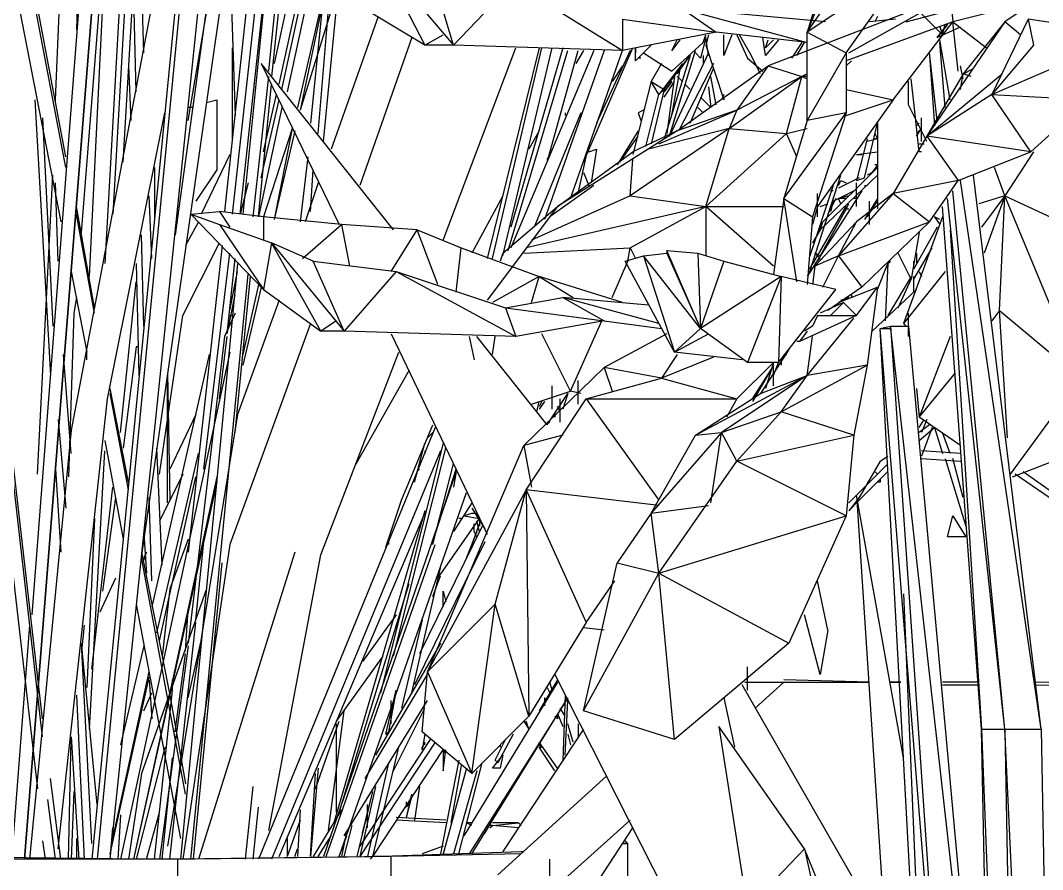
# Model space of a CAD drawing. Header units: millimetres. Extents: x -10.3 to 0, y 0 to 5.9.
# Drawn here: x -1.1495 to -0.7565, y 2.085 to 2.4115 of the extents above; entities that cross this region are included whole.
import ezdxf

# ---------------------------------------------------------------- set-up
doc = ezdxf.new("R2010")
doc.units = ezdxf.units.MM

msp = doc.modelspace()

# ---------------------------------------------------------------- linework, layer by layer
for p, q in [((-1.081, 2.935), (-1.148, 2.089)), ((-1.148, 2.089), (-1.081, 2.934)), ((-1.081, 2.934), (-1.148, 2.089)), ((-1.145, 2.183), (-1.087, 2.934)), ((-1.141, 2.143), (-1.227, 2.89)), ((-1.141, 2.136), (-1.227, 2.889)), ((-1.231, 2.884), (-1.143, 2.116)), ((-1.132, 2.359), (-1.218, 2.813)), ((-1.132, 2.355), (-1.217, 2.801)), ((-1.136, 2.381), (-1.122, 2.719)), ((-1.206, 2.706), (-1.134, 2.334)), ((-1.054, 2.392), (-1.026, 2.677)), ((-1.066, 2.662), (-1.122, 2.089)), ((-1.065, 2.658), (-1.12, 2.089)), ((-1.115, 2.089), (-1.056, 2.658)), ((-1.032, 2.655), (-1.064, 2.337)), ((-1.126, 2.33), (-1.102, 2.634)), ((-1.11, 2.357), (-1.095, 2.612)), ((-1.099, 2.6), (-1.114, 2.337)), ((-1.102, 2.588), (-1.117, 2.318)), ((-1.068, 2.337), (-1.042, 2.57)), ((-1.049, 2.543), (-1.071, 2.338)), ((-1.124, 2.538), (-1.128, 2.408)), ((-1.123, 2.313), (-1.112, 2.538)), ((-1.08, 2.518), (-1.13, 2.254)), ((-1.065, 2.337), (-1.048, 2.493)), ((-1.103, 2.205), (-1.062, 2.49)), ((-1.068, 2.489), (-1.09, 2.329)), ((-1.102, 2.399), (-1.104, 2.458)), ((-0.832, 2.456), (-0.847, 2.407)), ((-0.829, 2.453), (-0.847, 2.407)), ((-1.047, 2.446), (-1.053, 2.39)), ((-0.847, 2.407), (-0.821, 2.445)), ((-1.042, 2.441), (-1.052, 2.395)), ((-1.05, 2.387), (-1.039, 2.437)), ((-1.069, 2.436), (-1.067, 2.375)), ((-1.049, 2.385), (-1.038, 2.436)), ((-1.036, 2.435), (-1.047, 2.384)), ((-1.011, 2.435), (-0.994, 2.402)), ((-1.011, 2.435), (-0.983, 2.402)), ((-0.808, 2.433), (-0.847, 2.407)), ((-0.832, 2.399), (-0.808, 2.433)), ((-1.085, 2.373), (-1.075, 2.432)), ((-1.031, 2.43), (-1.043, 2.378)), ((-1.031, 2.429), (-1.042, 2.377)), ((-0.983, 2.402), (-0.991, 2.429)), ((-0.84, 2.43), (-0.847, 2.407)), ((-0.74, 2.432), (-0.771, 2.411)), ((-1.027, 2.425), (-1.042, 2.377)), ((-1.035, 2.368), (-1.03, 2.428)), ((-1.033, 2.365), (-1.027, 2.426)), ((-0.96, 2.426), (-0.983, 2.402)), ((-0.96, 2.426), (-0.918, 2.4)), ((-1.105, 2.384), (-1.106, 2.423)), ((-1.033, 2.421), (-1.038, 2.372)), ((-0.792, 2.421), (-0.862, 2.394)), ((-0.831, 2.399), (-0.792, 2.421)), ((-0.792, 2.421), (-0.791, 2.411)), ((-0.994, 2.402), (-1.019, 2.417)), ((-0.895, 2.416), (-0.882, 2.407)), ((-0.895, 2.416), (-0.847, 2.403)), ((-0.84, 2.411), (-0.895, 2.416)), ((-0.809, 2.411), (-0.794, 2.415)), ((-0.795, 2.406), (-0.803, 2.414)), ((-0.771, 2.416), (-0.791, 2.411)), ((-1.012, 2.413), (-1.03, 2.362)), ((-0.918, 2.412), (-0.918, 2.4)), ((-0.918, 2.412), (-0.882, 2.407)), ((-0.791, 2.411), (-0.832, 2.396)), ((-0.813, 2.412), (-0.823, 2.411)), ((-0.82, 2.413), (-0.821, 2.411)), ((-0.814, 2.381), (-0.791, 2.411)), ((-0.771, 2.411), (-0.801, 2.367)), ((-0.797, 2.405), (-0.793, 2.41)), ((-0.793, 2.41), (-0.797, 2.405)), ((-0.795, 2.406), (-0.794, 2.41)), ((-0.789, 2.392), (-0.791, 2.411)), ((-0.791, 2.411), (-0.778, 2.401)), ((-0.771, 2.411), (-0.787, 2.391)), ((-0.762, 2.412), (-0.776, 2.383)), ((-0.765, 2.406), (-0.771, 2.411)), ((-0.723, 2.406), (-0.762, 2.412)), ((-0.762, 2.412), (-0.76, 2.402)), ((-0.994, 2.402), (-0.987, 2.406)), ((-0.882, 2.407), (-0.918, 2.4)), ((-0.887, 2.403), (-0.886, 2.406)), ((-0.885, 2.406), (-0.886, 2.402)), ((-0.847, 2.403), (-0.882, 2.407)), ((-0.876, 2.406), (-0.879, 2.398)), ((-0.879, 2.398), (-0.879, 2.406)), ((-0.874, 2.406), (-0.87, 2.397)), ((-0.869, 2.399), (-0.873, 2.406)), ((-0.847, 2.407), (-0.832, 2.399)), ((-0.847, 2.373), (-0.847, 2.407)), ((-0.797, 2.405), (-0.788, 2.409)), ((-0.796, 2.409), (-0.795, 2.406)), ((-0.776, 2.383), (-0.723, 2.406)), ((-0.999, 2.405), (-1.019, 2.348)), ((-0.983, 2.402), (-0.994, 2.402)), ((-0.918, 2.4), (-0.983, 2.402)), ((-0.907, 2.402), (-0.913, 2.396)), ((-0.896, 2.404), (-0.899, 2.4)), ((-0.899, 2.4), (-0.897, 2.404)), ((-0.899, 2.392), (-0.887, 2.403)), ((-0.886, 2.405), (-0.888, 2.397)), ((-0.885, 2.398), (-0.886, 2.405)), ((-0.886, 2.402), (-0.879, 2.381)), ((-0.863, 2.398), (-0.864, 2.405)), ((-0.86, 2.404), (-0.863, 2.401)), ((-0.863, 2.401), (-0.862, 2.404)), ((-0.858, 2.404), (-0.863, 2.398)), ((-0.849, 2.403), (-0.853, 2.397)), ((-0.851, 2.398), (-0.848, 2.403)), ((-0.792, 2.381), (-0.796, 2.404)), ((-0.794, 2.378), (-0.796, 2.403)), ((-0.76, 2.402), (-0.776, 2.383)), ((-1.068, 2.365), (-1.068, 2.401)), ((-0.987, 2.327), (-0.959, 2.401)), ((-0.95, 2.401), (-0.97, 2.32)), ((-0.968, 2.32), (-0.949, 2.401)), ((-0.964, 2.321), (-0.945, 2.401)), ((-0.962, 2.323), (-0.939, 2.4)), ((-0.941, 2.401), (-0.961, 2.332)), ((-0.929, 2.4), (-0.961, 2.324)), ((-0.925, 2.4), (-0.948, 2.335)), ((-0.947, 2.357), (-0.935, 2.4)), ((-0.938, 2.343), (-0.918, 2.4)), ((-0.933, 2.4), (-0.936, 2.395)), ((-0.933, 2.357), (-0.914, 2.401)), ((-0.915, 2.4), (-0.928, 2.372)), ((-0.913, 2.396), (-0.913, 2.401)), ((-0.913, 2.401), (-0.913, 2.399)), ((-0.91, 2.399), (-0.899, 2.392)), ((-0.902, 2.385), (-0.892, 2.398)), ((-0.892, 2.398), (-0.902, 2.366)), ((-0.9, 2.367), (-0.89, 2.4)), ((-0.885, 2.399), (-0.9, 2.367)), ((-0.897, 2.391), (-0.892, 2.398)), ((-0.888, 2.397), (-0.89, 2.399)), ((-0.887, 2.398), (-0.887, 2.395)), ((-0.865, 2.391), (-0.869, 2.399)), ((-0.832, 2.399), (-0.847, 2.373)), ((-0.832, 2.399), (-0.832, 2.376)), ((-0.797, 2.373), (-0.8, 2.399)), ((-0.8, 2.398), (-0.798, 2.371)), ((-1.108, 2.394), (-1.107, 2.373)), ((-1.006, 2.331), (-1.057, 2.395)), ((-1.057, 2.395), (-1.027, 2.333)), ((-0.918, 2.394), (-0.922, 2.388)), ((-0.911, 2.397), (-0.912, 2.397)), ((-0.903, 2.395), (-0.907, 2.388)), ((-0.895, 2.395), (-0.904, 2.383)), ((-0.897, 2.369), (-0.862, 2.394)), ((-0.883, 2.395), (-0.896, 2.37)), ((-0.862, 2.394), (-0.874, 2.377)), ((-0.87, 2.397), (-0.864, 2.392)), ((-0.862, 2.394), (-0.849, 2.39)), ((-0.832, 2.394), (-0.83, 2.396)), ((-0.787, 2.389), (-0.788, 2.394)), ((-1.06, 2.336), (-1.054, 2.39)), ((-0.898, 2.39), (-0.901, 2.368)), ((-0.899, 2.375), (-0.896, 2.392)), ((-0.895, 2.388), (-0.897, 2.39)), ((-0.892, 2.372), (-0.883, 2.393)), ((-0.882, 2.379), (-0.884, 2.39)), ((-0.877, 2.37), (-0.849, 2.39)), ((-0.849, 2.39), (-0.874, 2.377)), ((-0.855, 2.368), (-0.849, 2.39)), ((-0.847, 2.391), (-0.849, 2.39)), ((-0.849, 2.39), (-0.847, 2.389)), ((-0.847, 2.39), (-0.849, 2.39)), ((-0.787, 2.391), (-0.801, 2.367)), ((-0.801, 2.367), (-0.772, 2.391)), ((-0.788, 2.385), (-0.787, 2.391)), ((-0.787, 2.391), (-0.783, 2.393)), ((-0.784, 2.39), (-0.787, 2.391)), ((-1.058, 2.336), (-1.053, 2.387)), ((-0.907, 2.388), (-0.914, 2.36)), ((-0.904, 2.383), (-0.907, 2.388)), ((-0.907, 2.388), (-0.902, 2.385)), ((-0.899, 2.388), (-0.902, 2.384)), ((-0.902, 2.382), (-0.898, 2.388)), ((-0.892, 2.385), (-0.894, 2.387)), ((-0.885, 2.386), (-0.884, 2.378)), ((-0.808, 2.379), (-0.808, 2.388)), ((-0.806, 2.38), (-0.807, 2.389)), ((-1.056, 2.361), (-1.051, 2.383)), ((-0.909, 2.363), (-0.904, 2.383)), ((-0.902, 2.385), (-0.907, 2.364)), ((-0.904, 2.383), (-0.902, 2.385)), ((-0.884, 2.378), (-0.888, 2.382)), ((-0.879, 2.383), (-0.88, 2.381)), ((-0.879, 2.382), (-0.879, 2.381)), ((-0.832, 2.385), (-0.814, 2.381)), ((-0.776, 2.383), (-0.801, 2.367)), ((-0.761, 2.361), (-0.776, 2.383)), ((-0.776, 2.383), (-0.739, 2.381)), ((-1.144, 2.381), (-1.138, 2.275)), ((-1.136, 2.38), (-1.136, 2.381)), ((-1.083, 2.378), (-1.085, 2.378)), ((-1.078, 2.38), (-1.074, 2.381)), ((-1.074, 2.381), (-1.074, 2.354)), ((-1.049, 2.378), (-1.058, 2.336)), ((-1.057, 2.351), (-1.05, 2.381)), ((-0.889, 2.378), (-0.887, 2.376)), ((-0.814, 2.381), (-0.843, 2.34)), ((-0.832, 2.375), (-0.814, 2.381)), ((-0.801, 2.365), (-0.808, 2.379)), ((-0.804, 2.361), (-0.806, 2.38)), ((-0.739, 2.381), (-0.761, 2.361)), ((-1.141, 2.374), (-1.137, 2.294)), ((-1.116, 2.266), (-1.094, 2.376)), ((-0.934, 2.376), (-0.952, 2.332)), ((-0.94, 2.376), (-0.94, 2.375)), ((-0.91, 2.377), (-0.912, 2.376)), ((-0.912, 2.376), (-0.911, 2.373)), ((-0.904, 2.364), (-0.874, 2.377)), ((-0.874, 2.377), (-0.897, 2.369)), ((-0.874, 2.377), (-0.877, 2.37)), ((-0.856, 2.343), (-0.832, 2.376)), ((-0.832, 2.376), (-0.847, 2.373)), ((-0.832, 2.376), (-0.845, 2.336)), ((-0.803, 2.365), (-0.803, 2.374)), ((-1.045, 2.37), (-1.056, 2.336)), ((-1.045, 2.37), (-1.052, 2.335)), ((-0.877, 2.37), (-0.915, 2.344)), ((-0.877, 2.37), (-0.908, 2.362)), ((-0.886, 2.34), (-0.877, 2.37)), ((-0.877, 2.37), (-0.855, 2.368)), ((-0.847, 2.373), (-0.856, 2.343)), ((-0.855, 2.368), (-0.847, 2.37)), ((-0.825, 2.351), (-0.82, 2.372)), ((-0.82, 2.372), (-0.82, 2.339)), ((-0.804, 2.372), (-0.805, 2.371)), ((-0.805, 2.367), (-0.803, 2.37)), ((-0.805, 2.367), (-0.803, 2.37)), ((-0.805, 2.368), (-0.803, 2.37)), ((-1.044, 2.369), (-1.052, 2.335)), ((-0.95, 2.369), (-0.954, 2.362)), ((-0.897, 2.369), (-0.943, 2.34)), ((-0.912, 2.369), (-0.92, 2.356)), ((-0.919, 2.357), (-0.912, 2.367)), ((-0.897, 2.369), (-0.914, 2.361)), ((-0.855, 2.368), (-0.886, 2.34)), ((-0.851, 2.359), (-0.855, 2.368)), ((-0.824, 2.366), (-0.828, 2.35)), ((-0.82, 2.366), (-0.824, 2.365)), ((-0.821, 2.368), (-0.82, 2.366)), ((-0.82, 2.366), (-0.821, 2.366)), ((-0.801, 2.367), (-0.814, 2.345)), ((-0.761, 2.361), (-0.801, 2.367)), ((-0.801, 2.367), (-0.789, 2.35)), ((-0.931, 2.361), (-0.928, 2.362)), ((-0.928, 2.362), (-0.93, 2.349)), ((-0.804, 2.364), (-0.802, 2.364)), ((-1.069, 2.36), (-1.08, 2.337)), ((-1.039, 2.359), (-1.042, 2.334)), ((-0.947, 2.358), (-0.946, 2.36)), ((-0.943, 2.34), (-0.914, 2.361)), ((-0.935, 2.345), (-0.932, 2.359)), ((-0.915, 2.344), (-0.914, 2.358)), ((-0.828, 2.36), (-0.82, 2.361)), ((-0.828, 2.36), (-0.826, 2.36)), ((-0.803, 2.361), (-0.804, 2.361)), ((-0.789, 2.35), (-0.761, 2.361)), ((-0.76, 2.361), (-0.771, 2.344)), ((-1.098, 2.355), (-1.098, 2.335)), ((-0.82, 2.355), (-0.841, 2.334)), ((-0.82, 2.356), (-0.822, 2.353)), ((-0.82, 2.356), (-0.821, 2.356)), ((-0.771, 2.344), (-0.775, 2.355)), ((-1.143, 2.237), (-1.137, 2.352)), ((-1.074, 2.354), (-1.082, 2.342)), ((-1.038, 2.338), (-1.037, 2.354)), ((-0.933, 2.353), (-0.931, 2.348)), ((-0.846, 2.315), (-0.834, 2.352)), ((-0.82, 2.352), (-0.842, 2.331)), ((-0.827, 2.351), (-0.835, 2.347)), ((-0.828, 2.35), (-0.825, 2.351)), ((-0.822, 2.353), (-0.824, 2.352)), ((-0.757, 2.139), (-0.783, 2.352)), ((-1.135, 2.319), (-1.136, 2.349)), ((-1.062, 2.349), (-1.065, 2.337)), ((-1.035, 2.349), (-1.04, 2.334)), ((-0.929, 2.348), (-0.946, 2.336)), ((-0.837, 2.348), (-0.846, 2.321)), ((-0.835, 2.348), (-0.834, 2.35)), ((-0.834, 2.35), (-0.832, 2.349)), ((-0.828, 2.34), (-0.828, 2.349)), ((-0.825, 2.348), (-0.824, 2.348)), ((-0.789, 2.35), (-0.814, 2.345)), ((-0.8, 2.334), (-0.789, 2.35)), ((-0.757, 2.139), (-0.788, 2.35)), ((-1.099, 2.32), (-1.1, 2.344)), ((-0.964, 2.344), (-0.976, 2.322)), ((-0.915, 2.344), (-0.953, 2.327)), ((-0.915, 2.344), (-0.886, 2.34)), ((-0.856, 2.343), (-0.86, 2.314)), ((-0.851, 2.311), (-0.856, 2.343)), ((-0.856, 2.343), (-0.845, 2.336)), ((-0.826, 2.346), (-0.847, 2.313)), ((-0.843, 2.336), (-0.843, 2.345)), ((-0.836, 2.343), (-0.839, 2.337)), ((-0.837, 2.346), (-0.838, 2.346)), ((-0.837, 2.342), (-0.829, 2.346)), ((-0.837, 2.341), (-0.836, 2.343)), ((-0.814, 2.345), (-0.835, 2.321)), ((-0.831, 2.344), (-0.835, 2.343)), ((-0.834, 2.341), (-0.835, 2.343)), ((-0.832, 2.343), (-0.835, 2.343)), ((-0.828, 2.343), (-0.829, 2.343)), ((-0.814, 2.345), (-0.828, 2.334)), ((-0.82, 2.343), (-0.825, 2.335)), ((-0.814, 2.345), (-0.8, 2.334)), ((-0.771, 2.139), (-0.793, 2.343)), ((-0.771, 2.139), (-0.791, 2.346)), ((-0.771, 2.344), (-0.781, 2.341)), ((-0.771, 2.344), (-0.78, 2.332)), ((-0.771, 2.344), (-0.779, 2.322)), ((-0.773, 2.3), (-0.771, 2.344)), ((-0.742, 2.274), (-0.771, 2.344)), ((-0.771, 2.344), (-0.743, 2.331)), ((-1.121, 2.301), (-1.128, 2.34)), ((-0.943, 2.34), (-0.97, 2.304)), ((-0.964, 2.322), (-0.943, 2.34)), ((-0.886, 2.34), (-0.955, 2.324)), ((-0.915, 2.324), (-0.886, 2.34)), ((-0.886, 2.34), (-0.886, 2.321)), ((-0.86, 2.317), (-0.886, 2.34)), ((-0.886, 2.34), (-0.856, 2.34)), ((-0.843, 2.34), (-0.845, 2.333)), ((-0.843, 2.321), (-0.832, 2.34)), ((-0.842, 2.34), (-0.839, 2.341)), ((-0.832, 2.339), (-0.842, 2.321)), ((-0.837, 2.342), (-0.838, 2.338)), ((-0.832, 2.339), (-0.831, 2.341)), ((-0.832, 2.34), (-0.832, 2.339)), ((-0.832, 2.339), (-0.831, 2.339)), ((-0.824, 2.336), (-0.82, 2.342)), ((-0.824, 2.336), (-0.82, 2.342)), ((-0.823, 2.333), (-0.823, 2.342)), ((-0.78, 2.139), (-0.795, 2.34)), ((-1.121, 2.299), (-1.128, 2.337)), ((-1.084, 2.337), (-1.073, 2.338)), ((-1.056, 2.308), (-1.084, 2.337)), ((-1.084, 2.337), (-1.073, 2.333)), ((-1.073, 2.338), (-1.069, 2.332)), ((-1.056, 2.336), (-1.073, 2.338)), ((-1.026, 2.333), (-1.056, 2.336)), ((-1.056, 2.336), (-1.056, 2.327)), ((-0.845, 2.336), (-0.847, 2.31)), ((-0.795, 2.336), (-0.81, 2.295)), ((-0.796, 2.335), (-0.798, 2.336)), ((-0.798, 2.336), (-0.796, 2.333)), ((-1.081, 2.334), (-1.086, 2.325)), ((-1.073, 2.333), (-1.056, 2.308)), ((-1.073, 2.333), (-1.053, 2.326)), ((-1.041, 2.32), (-1.026, 2.333)), ((-0.997, 2.331), (-1.026, 2.333)), ((-1.026, 2.333), (-1.023, 2.317)), ((-1.007, 2.315), (-0.997, 2.331)), ((-0.989, 2.31), (-0.997, 2.331)), ((-0.997, 2.331), (-0.98, 2.324)), ((-0.842, 2.331), (-0.845, 2.326)), ((-0.828, 2.334), (-0.844, 2.317)), ((-0.842, 2.331), (-0.841, 2.334)), ((-0.835, 2.321), (-0.8, 2.334)), ((-0.835, 2.321), (-0.828, 2.334)), ((-0.8, 2.334), (-0.826, 2.309)), ((-0.797, 2.332), (-0.806, 2.316)), ((-0.792, 2.331), (-0.78, 2.139)), ((-1.102, 2.294), (-1.103, 2.329)), ((-0.804, 2.33), (-0.807, 2.312)), ((-1.087, 2.298), (-1.073, 2.326)), ((-1.072, 2.325), (-1.085, 2.207)), ((-1.053, 2.326), (-1.056, 2.308)), ((-1.034, 2.292), (-1.053, 2.326)), ((-1.053, 2.326), (-1.025, 2.292)), ((-1.037, 2.319), (-1.053, 2.326)), ((-0.982, 2.307), (-0.98, 2.324)), ((-0.98, 2.324), (-0.95, 2.313)), ((-0.956, 2.322), (-0.915, 2.324)), ((-0.916, 2.319), (-0.915, 2.324)), ((-0.915, 2.324), (-0.913, 2.32)), ((-0.888, 2.293), (-0.901, 2.323)), ((-0.901, 2.323), (-0.889, 2.322)), ((-0.901, 2.323), (-0.901, 2.322)), ((-0.806, 2.312), (-0.799, 2.324)), ((-1.079, 2.239), (-1.069, 2.322)), ((-1.07, 2.291), (-1.067, 2.32)), ((-1.025, 2.292), (-1.037, 2.319)), ((-1.037, 2.319), (-1.005, 2.315)), ((-0.964, 2.322), (-0.965, 2.319)), ((-0.922, 2.305), (-0.916, 2.319)), ((-0.917, 2.319), (-0.91, 2.321)), ((-0.898, 2.284), (-0.917, 2.319)), ((-0.91, 2.321), (-0.901, 2.322)), ((-0.91, 2.321), (-0.898, 2.284)), ((-0.888, 2.293), (-0.91, 2.321)), ((-0.901, 2.322), (-0.888, 2.293)), ((-0.889, 2.322), (-0.888, 2.293)), ((-0.889, 2.322), (-0.879, 2.319)), ((-0.879, 2.319), (-0.888, 2.293)), ((-0.879, 2.319), (-0.857, 2.313)), ((-0.846, 2.316), (-0.843, 2.321)), ((-0.842, 2.321), (-0.844, 2.322)), ((-0.844, 2.322), (-0.842, 2.32)), ((-0.835, 2.321), (-0.844, 2.317)), ((-0.844, 2.318), (-0.842, 2.32)), ((-0.841, 2.309), (-0.835, 2.321)), ((-0.835, 2.321), (-0.826, 2.309)), ((-0.816, 2.318), (-0.815, 2.319)), ((-0.807, 2.312), (-0.812, 2.322)), ((-0.806, 2.316), (-0.806, 2.319)), ((-0.805, 2.322), (-0.805, 2.318)), ((-1.13, 2.315), (-1.124, 2.284)), ((-1.105, 2.318), (-1.104, 2.275)), ((-1.066, 2.318), (-1.088, 2.089)), ((-1.069, 2.3), (-1.066, 2.315)), ((-1.005, 2.315), (-1.025, 2.292)), ((-1.005, 2.315), (-0.959, 2.29)), ((-1.005, 2.315), (-0.963, 2.301)), ((-0.844, 2.317), (-0.845, 2.31)), ((-0.82, 2.308), (-0.816, 2.318)), ((-0.816, 2.318), (-0.817, 2.296)), ((-0.794, 2.315), (-0.81, 2.295)), ((-0.804, 2.315), (-0.803, 2.313)), ((-1.111, 2.253), (-1.105, 2.311)), ((-1.084, 2.089), (-1.062, 2.314)), ((-1.067, 2.253), (-1.061, 2.313)), ((-0.95, 2.313), (-0.968, 2.303)), ((-0.953, 2.303), (-0.95, 2.313)), ((-0.918, 2.303), (-0.95, 2.313)), ((-0.95, 2.313), (-0.937, 2.305)), ((-0.857, 2.313), (-0.888, 2.293)), ((-0.857, 2.313), (-0.87, 2.28)), ((-0.857, 2.313), (-0.858, 2.28)), ((-0.836, 2.308), (-0.857, 2.313)), ((-0.807, 2.313), (-0.816, 2.298)), ((-0.812, 2.301), (-0.807, 2.312)), ((-0.806, 2.307), (-0.806, 2.313)), ((-1.058, 2.31), (-1.064, 2.283)), ((-1.057, 2.309), (-1.064, 2.279)), ((-1.056, 2.308), (-1.034, 2.292)), ((-0.858, 2.28), (-0.836, 2.308)), ((-0.826, 2.309), (-0.839, 2.3)), ((-0.835, 2.303), (-0.82, 2.309)), ((-0.828, 2.298), (-0.82, 2.309)), ((-0.82, 2.309), (-0.824, 2.279)), ((-0.805, 2.308), (-0.822, 2.292)), ((-1.128, 2.305), (-1.129, 2.299)), ((-1.07, 2.291), (-1.067, 2.306)), ((-1.05, 2.304), (-1.066, 2.26)), ((-0.963, 2.301), (-0.941, 2.305)), ((-0.941, 2.305), (-0.925, 2.296)), ((-0.904, 2.295), (-0.941, 2.305)), ((-0.908, 2.302), (-0.941, 2.305)), ((-0.833, 2.303), (-0.842, 2.299)), ((-0.838, 2.298), (-0.833, 2.303)), ((-0.831, 2.305), (-0.835, 2.303)), ((-0.834, 2.304), (-0.831, 2.305)), ((-0.833, 2.303), (-0.828, 2.298)), ((-0.831, 2.305), (-0.832, 2.305)), ((-0.83, 2.306), (-0.83, 2.305)), ((-0.963, 2.301), (-0.959, 2.29)), ((-0.963, 2.301), (-0.925, 2.296)), ((-0.773, 2.3), (-0.776, 2.296)), ((-0.77, 2.251), (-0.773, 2.3)), ((-0.773, 2.3), (-0.742, 2.274)), ((-1.129, 2.299), (-1.131, 2.236)), ((-1.096, 2.237), (-1.087, 2.298)), ((-1.067, 2.299), (-1.071, 2.29)), ((-1.069, 2.298), (-1.068, 2.298)), ((-1.028, 2.296), (-1.034, 2.292)), ((-0.925, 2.296), (-0.959, 2.29)), ((-0.938, 2.269), (-0.926, 2.296)), ((-0.925, 2.296), (-0.903, 2.293)), ((-0.828, 2.298), (-0.85, 2.288)), ((-0.847, 2.275), (-0.829, 2.297)), ((-0.843, 2.298), (-0.845, 2.294)), ((-0.843, 2.298), (-0.828, 2.298)), ((-0.808, 2.29), (-0.808, 2.299)), ((-1.038, 2.295), (-1.069, 2.21)), ((-1.025, 2.292), (-1.034, 2.292)), ((-0.959, 2.29), (-1.025, 2.292)), ((-0.898, 2.284), (-0.888, 2.293)), ((-0.87, 2.28), (-0.888, 2.293)), ((-0.847, 2.292), (-0.85, 2.288)), ((-0.845, 2.294), (-0.848, 2.292)), ((-0.819, 2.293), (-0.815, 2.294)), ((-0.802, 1.981), (-0.819, 2.293)), ((-0.819, 2.293), (-0.815, 2.293)), ((-0.792, 1.96), (-0.819, 2.293)), ((-0.815, 2.294), (-0.792, 1.96)), ((-0.782, 2), (-0.815, 2.294)), ((-0.815, 2.294), (-0.808, 2.294)), ((-0.81, 2.295), (-0.809, 2.294)), ((-0.808, 2.294), (-0.781, 1.998)), ((-1.071, 2.29), (-1.085, 2.172)), ((-1.073, 2.266), (-1.07, 2.29)), ((-1.007, 2.291), (-0.97, 2.214)), ((-0.977, 2.29), (-0.975, 2.281)), ((-0.947, 2.256), (-0.974, 2.29)), ((-0.968, 2.283), (-0.967, 2.29)), ((-0.938, 2.269), (-0.949, 2.291)), ((-0.901, 2.291), (-0.925, 2.278)), ((-0.898, 2.284), (-0.885, 2.291)), ((-0.85, 2.288), (-0.851, 2.288)), ((-0.847, 2.275), (-0.845, 2.29)), ((-0.792, 2.29), (-0.804, 2.259)), ((-1.124, 2.281), (-1.124, 2.285)), ((-1.069, 2.284), (-1.111, 2.089)), ((-1.105, 2.286), (-1.11, 2.247)), ((-1.104, 2.286), (-1.105, 2.286)), ((-1.034, 2.206), (-1.004, 2.284)), ((-0.872, 2.281), (-0.898, 2.284)), ((-0.854, 2.285), (-0.865, 2.268)), ((-1.13, 2.245), (-1.133, 2.283)), ((-1.077, 2.283), (-1.099, 2.186)), ((-0.897, 2.283), (-0.903, 2.274)), ((-0.883, 2.282), (-0.903, 2.274)), ((-0.883, 2.282), (-0.903, 2.274)), ((-0.874, 2.266), (-0.86, 2.28)), ((-0.858, 2.28), (-0.87, 2.28)), ((-0.86, 2.28), (-0.863, 2.27)), ((-0.86, 2.275), (-0.858, 2.28)), ((-0.86, 2.271), (-0.86, 2.28)), ((-0.857, 2.281), (-0.857, 2.279)), ((-0.856, 2.282), (-0.855, 2.283)), ((-1.093, 2.276), (-1.092, 2.227)), ((-1, 2.277), (-1.021, 2.24)), ((-0.956, 2.248), (-0.925, 2.278)), ((-0.903, 2.274), (-0.925, 2.278)), ((-0.925, 2.278), (-0.922, 2.269)), ((-0.86, 2.279), (-0.868, 2.265)), ((-0.868, 2.266), (-0.861, 2.277)), ((-0.868, 2.266), (-0.861, 2.277)), ((-0.857, 2.261), (-0.824, 2.279)), ((-0.824, 2.279), (-0.847, 2.275)), ((-0.824, 2.279), (-0.829, 2.252)), ((-0.804, 2.259), (-0.79, 2.276)), ((-1.093, 2.226), (-1.093, 2.273)), ((-0.935, 2.264), (-0.935, 2.273)), ((-0.932, 2.266), (-0.903, 2.274)), ((-0.903, 2.274), (-0.874, 2.266)), ((-0.89, 2.252), (-0.847, 2.275)), ((-0.847, 2.275), (-0.88, 2.253)), ((-0.865, 2.268), (-0.847, 2.275)), ((-0.857, 2.261), (-0.847, 2.275)), ((-0.742, 2.274), (-0.769, 2.237)), ((-1.108, 2.234), (-1.115, 2.27)), ((-1.108, 2.231), (-1.115, 2.268)), ((-0.953, 2.264), (-0.938, 2.269)), ((-0.947, 2.256), (-0.939, 2.268)), ((-0.945, 2.262), (-0.945, 2.271)), ((-0.939, 2.268), (-0.941, 2.262)), ((-0.934, 2.268), (-0.938, 2.269)), ((-0.89, 2.252), (-0.865, 2.268)), ((-0.805, 2.27), (-0.804, 2.259)), ((-1.135, 2.093), (-1.116, 2.266)), ((-0.955, 2.231), (-0.932, 2.266)), ((-0.951, 2.261), (-0.95, 2.265)), ((-0.949, 2.265), (-0.95, 2.263)), ((-0.948, 2.265), (-0.95, 2.262)), ((-0.942, 2.257), (-0.942, 2.266)), ((-0.932, 2.266), (-0.904, 2.227)), ((-0.932, 2.266), (-0.874, 2.266)), ((-0.874, 2.266), (-0.878, 2.259)), ((-1.066, 2.26), (-1.093, 2.094)), ((-1.082, 2.26), (-1.092, 2.239)), ((-0.944, 2.261), (-0.944, 2.259)), ((-0.942, 2.261), (-0.943, 2.263)), ((-0.88, 2.253), (-0.857, 2.261)), ((-0.857, 2.261), (-0.874, 2.242)), ((-0.829, 2.252), (-0.857, 2.261)), ((-1.135, 2.258), (-1.132, 2.224)), ((-1.003, 2.227), (-0.991, 2.256)), ((-0.947, 2.257), (-0.946, 2.257)), ((-0.788, 2.248), (-0.804, 2.259)), ((-0.804, 2.255), (-0.802, 2.258)), ((-0.8, 2.256), (-0.804, 2.253)), ((-0.801, 2.258), (-0.803, 2.253)), ((-1.13, 2.254), (-1.146, 2.089)), ((-0.99, 2.255), (-1.058, 2.089)), ((-0.991, 2.253), (-0.993, 2.251)), ((-0.941, 2.252), (-0.956, 2.248)), ((-0.88, 2.253), (-0.907, 2.222)), ((-0.907, 2.222), (-0.89, 2.252)), ((-0.89, 2.252), (-0.88, 2.253)), ((-0.884, 2.226), (-0.88, 2.253)), ((-0.874, 2.242), (-0.88, 2.253)), ((-0.874, 2.242), (-0.829, 2.252)), ((-0.829, 2.252), (-0.832, 2.221)), ((-0.804, 2.25), (-0.798, 2.255)), ((-0.799, 2.255), (-0.803, 2.244)), ((-0.798, 2.255), (-0.795, 2.245)), ((-0.792, 2.245), (-0.795, 2.253)), ((-1.117, 2.25), (-1.11, 2.212)), ((-0.987, 2.249), (-1.011, 2.153)), ((-0.998, 2.234), (-0.994, 2.249)), ((-0.993, 2.161), (-0.956, 2.248)), ((-0.956, 2.248), (-0.953, 2.232)), ((-0.768, 2.236), (-0.732, 2.25)), ((-1.123, 2.139), (-1.117, 2.246)), ((-1.095, 2.202), (-1.097, 2.247)), ((-1.097, 2.176), (-1.081, 2.245)), ((-0.988, 2.246), (-1.053, 2.089)), ((-1.006, 2.167), (-0.986, 2.247)), ((-0.994, 2.246), (-0.994, 2.245)), ((-0.788, 2.245), (-0.803, 2.246)), ((-0.991, 2.21), (-0.983, 2.241)), ((-0.904, 2.199), (-0.874, 2.242)), ((-0.832, 2.221), (-0.874, 2.242)), ((-0.816, 2.241), (-0.831, 2.226)), ((-0.819, 2.242), (-0.827, 2.228)), ((-0.819, 2.242), (-0.816, 2.244)), ((-0.803, 2.243), (-0.788, 2.242)), ((-0.794, 2.243), (-0.786, 2.217)), ((-0.787, 2.228), (-0.791, 2.243)), ((-1.136, 2.239), (-1.134, 2.207)), ((-1.087, 2.237), (-1.096, 2.219)), ((-0.982, 2.238), (-1.033, 2.09)), ((-0.996, 2.239), (-0.997, 2.238)), ((-0.997, 2.237), (-0.997, 2.238)), ((-0.991, 2.211), (-0.982, 2.239)), ((-0.982, 2.238), (-0.983, 2.232)), ((-0.816, 2.238), (-0.827, 2.227)), ((-0.82, 2.237), (-0.821, 2.238)), ((-0.754, 2.228), (-0.767, 2.237)), ((-0.764, 2.238), (-0.754, 2.231)), ((-1.074, 2.236), (-1.106, 2.089)), ((-1.074, 2.234), (-1.106, 2.089)), ((-1.096, 2.173), (-1.082, 2.236)), ((-0.824, 2.234), (-0.823, 2.234)), ((-0.819, 2.234), (-0.82, 2.234)), ((-0.819, 2.235), (-0.819, 2.234)), ((-1.122, 2.162), (-1.114, 2.232)), ((-1.027, 2.09), (-0.978, 2.23)), ((-0.955, 2.231), (-0.993, 2.161)), ((-0.967, 2.187), (-0.955, 2.231)), ((-0.955, 2.231), (-0.954, 2.144)), ((-0.955, 2.231), (-0.932, 2.18)), ((-0.904, 2.225), (-0.955, 2.231)), ((-0.81, 2.128), (-0.828, 2.229)), ((-0.828, 2.229), (-0.817, 2.061)), ((-1.113, 2.228), (-1.118, 2.192)), ((-1.099, 2.196), (-1.1, 2.228)), ((-1.009, 2.209), (-1.003, 2.227)), ((-0.976, 2.226), (-0.983, 2.215)), ((-0.907, 2.222), (-0.885, 2.225)), ((-0.827, 2.228), (-0.831, 2.223)), ((-0.827, 2.227), (-0.831, 2.223)), ((-1.05, 2.09), (-0.994, 2.222)), ((-0.994, 2.223), (-1.029, 2.103)), ((-0.979, 2.221), (-0.976, 2.222)), ((-0.979, 2.221), (-0.973, 2.22)), ((-0.976, 2.224), (-0.974, 2.221)), ((-0.976, 2.224), (-0.971, 2.216)), ((-0.976, 2.222), (-0.974, 2.222)), ((-0.974, 2.222), (-0.974, 2.221)), ((-0.974, 2.221), (-0.973, 2.22)), ((-0.907, 2.222), (-0.92, 2.203)), ((-0.904, 2.199), (-0.907, 2.222)), ((-0.904, 2.199), (-0.832, 2.221)), ((-0.832, 2.221), (-0.854, 2.172)), ((-0.793, 2.213), (-0.791, 2.221)), ((-0.791, 2.221), (-0.786, 2.213)), ((-1.121, 2.22), (-1.124, 2.155)), ((-0.972, 2.217), (-0.996, 2.168)), ((-0.989, 2.197), (-0.973, 2.22)), ((-0.98, 2.22), (-0.981, 2.22)), ((-0.977, 2.207), (-0.973, 2.218)), ((-0.975, 2.215), (-0.975, 2.218)), ((-0.973, 2.215), (-0.974, 2.219)), ((-0.973, 2.219), (-0.973, 2.217)), ((-1.102, 2.214), (-1.101, 2.199)), ((-0.974, 2.215), (-0.978, 2.205)), ((-0.974, 2.213), (-0.975, 2.215)), ((-0.786, 2.213), (-0.793, 2.213)), ((-1.085, 2.212), (-1.092, 2.193)), ((-1.069, 2.21), (-1.087, 2.089)), ((-1.082, 2.181), (-1.079, 2.211)), ((-1.032, 2.09), (-0.99, 2.21)), ((-1.008, 2.212), (-1.008, 2.21)), ((-0.971, 2.211), (-0.998, 2.156)), ((-1.103, 2.207), (-1.092, 2.152)), ((-1.086, 2.114), (-1.103, 2.205)), ((-1.101, 2.207), (-1.102, 2.205)), ((-1.102, 2.204), (-1.101, 2.207)), ((-1.044, 2.207), (-1.081, 2.089)), ((-1.054, 2.1), (-1.034, 2.206)), ((-1.083, 2.089), (-1.072, 2.203)), ((-0.999, 2.153), (-0.988, 2.201)), ((-0.933, 2.146), (-0.92, 2.203)), ((-0.92, 2.203), (-0.904, 2.199)), ((-1.113, 2.197), (-1.119, 2.184)), ((-0.991, 2.19), (-0.988, 2.198)), ((-0.933, 2.146), (-0.904, 2.199)), ((-0.898, 2.135), (-0.904, 2.199)), ((-0.904, 2.199), (-0.854, 2.172)), ((-1.078, 2.193), (-1.103, 2.122)), ((-1.092, 2.193), (-1.095, 2.167)), ((-1.027, 2.107), (-1, 2.195)), ((-0.932, 2.18), (-0.921, 2.196)), ((-0.839, 2.177), (-0.843, 2.196)), ((-0.987, 2.186), (-0.987, 2.192)), ((-0.987, 2.192), (-0.986, 2.188)), ((-0.81, 2.191), (-0.801, 1.98)), ((-1.105, 2.187), (-1.088, 2.097)), ((-1.105, 2.185), (-1.105, 2.186)), ((-0.967, 2.187), (-0.993, 2.161)), ((-0.976, 2.122), (-0.967, 2.187)), ((-0.954, 2.144), (-0.967, 2.187)), ((-1.086, 2.169), (-1.085, 2.185)), ((-1.005, 2.183), (-1.018, 2.165)), ((-0.842, 2.16), (-0.848, 2.183)), ((-1.146, 2.179), (-1.153, 2.089)), ((-1.125, 2.179), (-1.126, 2.169)), ((-1.092, 2.089), (-1.082, 2.18)), ((-0.995, 2.181), (-1.003, 2.147)), ((-0.932, 2.18), (-0.954, 2.144)), ((-0.925, 2.177), (-0.933, 2.178)), ((-0.839, 2.177), (-0.842, 2.16)), ((-1.122, 2.095), (-1.126, 2.172)), ((-1.12, 2.11), (-1.126, 2.172)), ((-1.102, 2.171), (-1.111, 2.133)), ((-1.085, 2.171), (-1.096, 2.089)), ((-1.085, 2.151), (-1.08, 2.173)), ((-0.988, 2.172), (-1.013, 2.129)), ((-0.854, 2.172), (-0.898, 2.135)), ((-1.09, 2.138), (-1.086, 2.168)), ((-1.028, 2.142), (-1.01, 2.167)), ((-0.87, 2.154), (-0.87, 2.163)), ((-1.115, 2.091), (-1.1, 2.159)), ((-1.114, 2.097), (-1.1, 2.161)), ((-1.1, 2.158), (-1.099, 2.143)), ((-1.091, 2.154), (-1.091, 2.158)), ((-1.017, 2.12), (-0.993, 2.16)), ((-0.995, 2.138), (-0.993, 2.161)), ((-0.993, 2.161), (-0.976, 2.122)), ((-0.943, 2.158), (-0.95, 2.146)), ((-0.944, 2.16), (-0.843, 1.961)), ((-0.823, 2.157), (-0.856, 2.158)), ((-1.098, 2.089), (-1.091, 2.154)), ((-1.009, 2.137), (-1.005, 2.154)), ((-1.005, 2.154), (-1.008, 2.138)), ((-0.943, 2.157), (-0.979, 2.098)), ((-0.947, 2.155), (-0.946, 2.153)), ((-0.945, 2.154), (-0.946, 2.157)), ((-0.757, 1.956), (-0.872, 2.156)), ((-0.871, 2.157), (-0.823, 2.157)), ((-0.867, 2.147), (-0.856, 2.157)), ((-0.815, 2.157), (-0.811, 2.157)), ((-0.811, 2.157), (-0.815, 2.157)), ((-0.781, 2.157), (-0.795, 2.157)), ((-0.795, 2.156), (-0.781, 2.156)), ((-0.658, 2.156), (-0.759, 2.157)), ((-0.759, 2.156), (-0.685, 2.155)), ((-1.128, 2.152), (-1.125, 2.089)), ((-1.102, 2.146), (-1.099, 2.153)), ((-1.092, 2.152), (-1.086, 2.118)), ((-1.025, 2.098), (-0.993, 2.15)), ((-1.007, 2.141), (-1.007, 2.15)), ((-0.939, 2.151), (-0.977, 2.091)), ((-0.976, 2.091), (-0.939, 2.151)), ((-0.976, 2.091), (-0.939, 2.151)), ((-0.947, 2.15), (-0.948, 2.151)), ((-0.948, 2.151), (-0.948, 2.148)), ((-0.94, 2.152), (-0.941, 2.127)), ((-0.94, 2.129), (-0.939, 2.15)), ((-0.879, 2.151), (-0.875, 2.132)), ((-1.031, 2.1), (-1.025, 2.146)), ((-1.006, 2.123), (-0.994, 2.147)), ((-0.94, 2.144), (-0.942, 2.147)), ((-0.898, 2.135), (-0.933, 2.146)), ((-1.036, 2.116), (-1.027, 2.142)), ((-0.954, 2.144), (-0.976, 2.122)), ((-0.956, 2.142), (-0.954, 2.139)), ((-0.954, 2.139), (-0.955, 2.142)), ((-0.943, 2.143), (-0.944, 2.144)), ((-0.943, 2.145), (-0.941, 2.14)), ((-0.943, 2.144), (-0.943, 2.143)), ((-1.028, 2.107), (-1.028, 2.141)), ((-1.009, 2.137), (-1.008, 2.138)), ((-0.976, 2.122), (-0.995, 2.138)), ((-0.933, 2.139), (-0.964, 2.092)), ((-0.937, 2.134), (-0.939, 2.141)), ((-0.935, 2.141), (-0.935, 2.136)), ((-0.848, 2.093), (-0.881, 2.14)), ((-0.881, 2.14), (-0.87, 2.07)), ((-0.777, 1.991), (-0.78, 2.139)), ((-0.78, 2.139), (-0.774, 1.987)), ((-0.78, 2.139), (-0.771, 2.139)), ((-0.771, 2.139), (-0.768, 1.975)), ((-0.763, 1.967), (-0.771, 2.139)), ((-0.771, 2.139), (-0.757, 2.139)), ((-0.757, 2.139), (-0.752, 1.873)), ((-1.131, 2.089), (-1.13, 2.135)), ((-1.13, 2.136), (-1.127, 2.089)), ((-0.992, 2.135), (-1.019, 2.094)), ((-0.99, 2.134), (-1.019, 2.09)), ((-0.994, 2.137), (-0.995, 2.131)), ((-0.994, 2.134), (-0.995, 2.132)), ((-0.994, 2.133), (-0.994, 2.134)), ((-0.967, 2.127), (-0.963, 2.135)), ((-0.96, 2.137), (-0.966, 2.126)), ((-0.943, 2.124), (-0.95, 2.134)), ((-0.939, 2.137), (-0.938, 2.133)), ((-1.094, 2.132), (-1.105, 2.089)), ((-1.014, 2.09), (-1.004, 2.132)), ((-1.014, 2.09), (-0.987, 2.131)), ((-0.995, 2.131), (-0.995, 2.132)), ((-0.986, 2.131), (-0.987, 2.13)), ((-0.987, 2.131), (-0.987, 2.123)), ((-0.987, 2.123), (-0.986, 2.131)), ((-0.965, 2.133), (-0.965, 2.132)), ((-0.95, 2.133), (-0.949, 2.132)), ((-0.944, 2.123), (-0.95, 2.132)), ((-0.95, 2.132), (-0.949, 2.132)), ((-1.095, 2.089), (-1.091, 2.128)), ((-0.981, 2.127), (-0.988, 2.091)), ((-0.987, 2.13), (-0.986, 2.13)), ((-0.968, 2.124), (-0.964, 2.129)), ((-0.966, 2.126), (-0.967, 2.127)), ((-0.964, 2.129), (-0.965, 2.124)), ((-1.035, 2.124), (-1.038, 2.09)), ((-1.008, 2.126), (-1.016, 2.09)), ((-0.978, 2.124), (-0.987, 2.091)), ((-0.98, 2.125), (-0.984, 2.103)), ((-0.974, 2.123), (-0.983, 2.091)), ((-0.981, 2.091), (-0.972, 2.126)), ((-0.965, 2.124), (-0.968, 2.124)), ((-1.134, 2.089), (-1.138, 2.12)), ((-1.103, 2.122), (-1.108, 2.089)), ((-1.038, 2.09), (-1.036, 2.122)), ((-0.971, 2.099), (-0.959, 2.119)), ((-0.924, 2.121), (-0.966, 2.083)), ((-1.129, 2.115), (-1.13, 2.089)), ((-1.063, 2.089), (-1.06, 2.117)), ((-1.02, 2.09), (-1.014, 2.115)), ((-1.013, 2.117), (-1.019, 2.09)), ((-0.996, 2.117), (-0.998, 2.104)), ((-1.136, 2.089), (-1.139, 2.112)), ((-1.018, 2.099), (-1.015, 2.111)), ((-1.001, 2.105), (-0.999, 2.114)), ((-1.001, 2.105), (-0.999, 2.113)), ((-0.999, 2.113), (-1.001, 2.109)), ((-1.001, 2.109), (-1.001, 2.111)), ((-1.101, 2.089), (-1.096, 2.107)), ((-1.06, 2.089), (-1.058, 2.109)), ((-1.042, 2.108), (-1.043, 2.09)), ((-1.026, 2.108), (-1.037, 2.09)), ((-1.016, 2.101), (-1.016, 2.11)), ((-1.111, 2.106), (-1.112, 2.089)), ((-1.042, 2.104), (-1.047, 2.09)), ((-1.016, 2.104), (-1.017, 2.104)), ((-0.986, 2.104), (-1.005, 2.105)), ((-0.986, 2.103), (-1.005, 2.104)), ((-0.976, 2.103), (-0.978, 2.103)), ((-0.976, 2.102), (-0.978, 2.103)), ((-0.968, 2.102), (-0.958, 2.103)), ((-0.958, 2.103), (-0.968, 2.103)), ((-0.957, 2.102), (-0.958, 2.103)), ((-0.944, 2.078), (-0.915, 2.104)), ((-1.115, 2.089), (-1.114, 2.101)), ((-1.024, 2.1), (-1.026, 2.09)), ((-1.025, 2.09), (-1.022, 2.102)), ((-0.969, 2.101), (-0.968, 2.102)), ((-0.968, 2.102), (-0.969, 2.102)), ((-0.958, 2.101), (-0.968, 2.102)), ((-0.935, 2.069), (-0.914, 2.101)), ((-1.141, 2.096), (-1.14, 2.089)), ((-1.128, 2.097), (-1.128, 2.089)), ((-1.047, 2.097), (-1.047, 2.09)), ((-1.035, 2.09), (-1.03, 2.098)), ((-1.027, 2.09), (-1.024, 2.098)), ((-0.916, 2.095), (-0.918, 2.095)), ((-0.918, 2.095), (-0.916, 2.095)), ((-0.916, 2.095), (-0.917, 2.096)), ((-0.916, 1.558), (-0.916, 2.095)), ((-1.044, 2.09), (-1.043, 2.093)), ((-1.014, 2.09), (-0.957, 2.092)), ((-0.957, 2.091), (-1.007, 2.09)), ((-0.987, 2.094), (-0.995, 2.091)), ((-0.957, 2.092), (-0.956, 2.092)), ((-0.87, 2.07), (-0.848, 2.093)), ((-0.779, 1.925), (-0.848, 2.093)), ((-0.848, 2.093), (-0.812, 1.929)), ((-1.089, 2.089), (-1.179, 2.089)), ((-1.177, 2.09), (-1.092, 2.089)), ((-1.131, 2.089), (-1.131, 2.09)), ((-1.092, 2.089), (-1.014, 2.09)), ((-1.089, 2.089), (-1.092, 2.089)), ((-1.007, 2.09), (-1.089, 2.089)), ((-1.089, 1.547), (-1.089, 2.089)), ((-1.014, 2.09), (-1.015, 2.089)), ((-1.007, 2.09), (-1.014, 2.09)), ((-1.007, 1.549), (-1.007, 2.09)), ((-0.946, 1.553), (-0.946, 2.089))]:
    msp.add_line(p, q)

doc.saveas('drawing.dxf')
